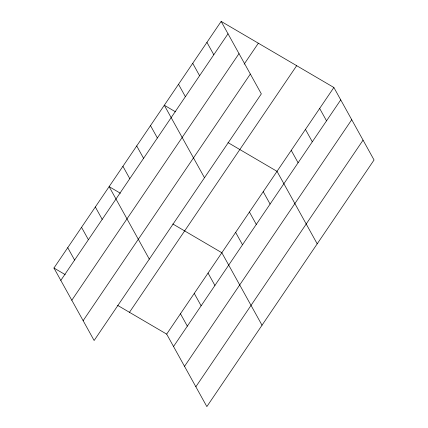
<?xml version="1.0" encoding="UTF-8"?>
<svg xmlns="http://www.w3.org/2000/svg" width="428" height="428" viewBox="0 0 428 428"><rect width="100%" height="100%" fill="white"/><g stroke="black" fill="none" stroke-linecap="round" stroke-linejoin="round"><path stroke-width="0.64" d="M221.153 21.4L261.331 93.882L94.128 340.506L53.949 268.024L221.153 21.4L333.872 87.494L374.051 159.976L206.847 406.6L166.669 334.118L117.636 305.367M60.813 280.399L228.012 33.78M71.808 300.237L239.006 53.612M244.137 64.173L258.351 43.212M83.134 320.668L250.337 74.049M129.47 312.306L296.674 65.682M166.669 334.118L333.872 87.494M173.533 346.498L340.736 99.874M184.527 366.331L351.73 119.706M195.853 386.768L363.056 140.143M175.576 111.863L164.304 105.251L204.482 177.732M227.99 142.594L277.023 171.344L317.202 243.832M120.396 193.247L109.124 186.635L149.302 259.122M172.816 223.978L221.848 252.734L262.027 325.216M53.949 268.024L65.222 274.632M319.663 108.455L326.521 120.835M305.448 129.422L312.312 141.802M291.238 150.383L298.097 162.763M206.938 42.361L213.802 54.741M192.728 63.328L199.587 75.703M263.231 191.691L270.089 204.07M249.433 212.037L256.297 224.416M178.513 84.289L185.377 96.669M235.641 232.388L242.505 244.763M150.506 125.597L157.37 137.976M208.051 273.08L214.915 285.455M136.714 145.943L143.578 158.323M194.259 293.426L201.123 305.801M122.922 166.289L129.78 178.669M180.466 313.772L187.325 326.147M95.332 206.981L102.196 219.361M81.539 227.332L88.398 239.707M67.742 247.678L74.606 260.053"/></g></svg>
